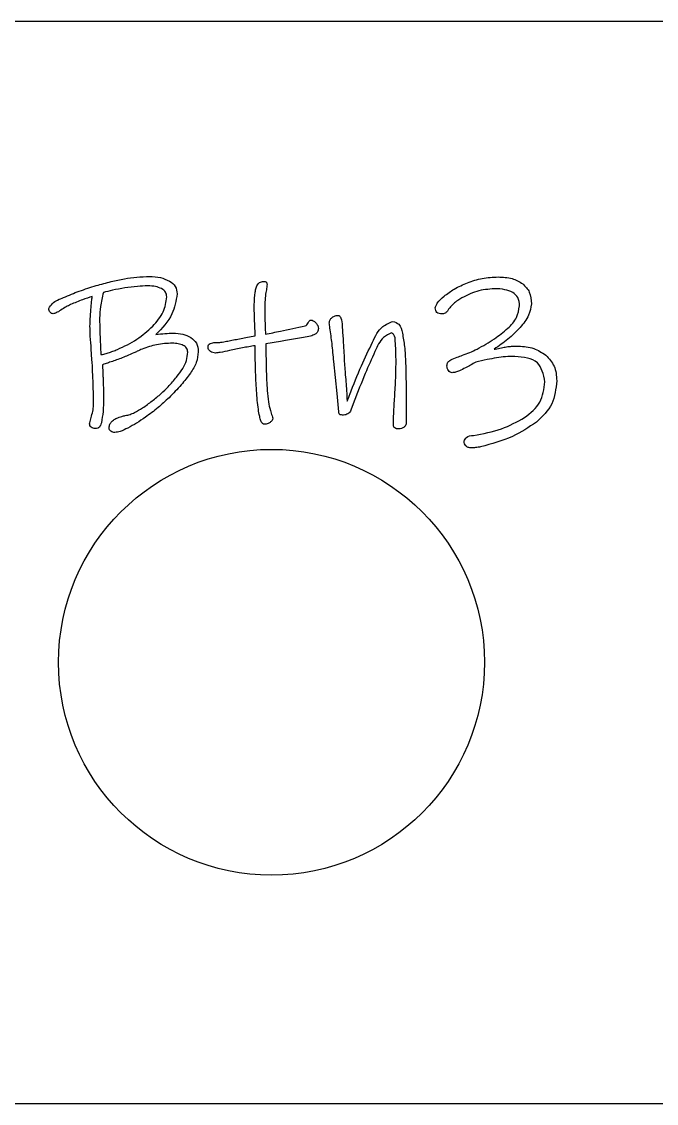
# Model space of a CAD drawing. Header units: millimetres. Extents: x 118.4 to 194.6, y 17.3 to 47.8.
# Drawn here: x 152.71 to 170.59, y 17.28 to 47.76 of the extents above; entities that cross this region are included whole.
import ezdxf

# ---------------------------------------------------------------- set-up
doc = ezdxf.new("R2010")
doc.units = ezdxf.units.MM
doc.layers.get('0').update_dxf_attribs({"linetype": 'CONTINUOUS'})

msp = doc.modelspace()

# ---------------------------------------------------------------- linework, layer by layer
for p, q in [((159.572, 39.125), (159.579, 38.955)), ((160, 38.747), (159.591, 38.678)), ((154.692, 38.238), (154.673, 38.527)), ((166.025, 38.534), (166.05, 38.527)), ((161.597, 37.276), (161.503, 38.181)), ((161.799, 38.206), (161.824, 37.873)), ((154.987, 38.093), (155, 37.854)), ((161.648, 36.76), (161.597, 37.276)), ((162.082, 37.062), (161.987, 36.81))]:
    msp.add_line(p, q)
msp.add_lwpolyline([(194.613, 17.277), (194.613, 47.759), (118.413, 47.759), (118.413, 31.906, -5.264309), (118.413, 27.506), (118.413, 17.277)], format="xyb", close=True)
msp.add_circle((159.75, 29.706), 6)
for points, knots in [([(155.604, 40.515), (155.72, 40.533), (155.956, 40.57), (156.194, 40.575), (156.314, 40.578)], [0, 0, 0, 0, 0.03537876, 0.07141936, 0.07141936, 0.07141936, 0.07141936]), ([(156.314, 40.578), (156.418, 40.574), (156.612, 40.567), (156.789, 40.486), (156.871, 40.449)], [0, 0, 0, 0, 0.03075117, 0.05762943, 0.05762943, 0.05762943, 0.05762943]), ([(165.267, 40.401), (165.406, 40.449), (165.686, 40.546), (165.982, 40.559), (166.132, 40.565)], [0, 0, 0, 0, 0.04366043, 0.08842294, 0.08842294, 0.08842294, 0.08842294]), ([(166.132, 40.565), (166.268, 40.56), (166.516, 40.552), (166.73, 40.429), (166.827, 40.373)], [0, 0, 0, 0, 0.03998981, 0.07307698, 0.07307698, 0.07307698, 0.07307698]), ([(153.893, 39.986), (154.039, 40.048), (154.339, 40.175), (154.651, 40.271), (154.811, 40.32)], [0, 0, 0, 0, 0.04747516, 0.09774465, 0.09774465, 0.09774465, 0.09774465]), ([(154.811, 40.32), (154.951, 40.36), (155.213, 40.435), (155.48, 40.489), (155.604, 40.515)], [0, 0, 0, 0, 0.04367363, 0.08163711, 0.08163711, 0.08163711, 0.08163711]), ([(155.616, 40.254), (155.5, 40.235), (155.297, 40.203), (155.098, 40.148), (155.013, 40.125)], [0, 0, 0, 0, 0.03514433, 0.06178228, 0.06178228, 0.06178228, 0.06178228]), ([(156.264, 40.313), (156.167, 40.31), (155.95, 40.302), (155.735, 40.271), (155.616, 40.254)], [0, 0, 0, 0, 0.02912638, 0.06509841, 0.06509841, 0.06509841, 0.06509841]), ([(156.654, 40.235), (156.598, 40.258), (156.473, 40.309), (156.339, 40.312), (156.264, 40.313)], [0, 0, 0, 0, 0.01797565, 0.04007581, 0.04007581, 0.04007581, 0.04007581]), ([(156.871, 40.449), (156.936, 40.403), (157.062, 40.313), (157.084, 40.161), (157.094, 40.087)], [0, 0, 0, 0, 0.02280935, 0.04422564, 0.04422564, 0.04422564, 0.04422564]), ([(159.28, 40.071), (159.286, 40.114), (159.298, 40.197), (159.326, 40.276), (159.34, 40.313)], [0, 0, 0, 0, 0.01301572, 0.02499896, 0.02499896, 0.02499896, 0.02499896]), ([(159.34, 40.313), (159.36, 40.35), (159.402, 40.424), (159.486, 40.434), (159.528, 40.439)], [0, 0, 0, 0, 0.01188747, 0.02394011, 0.02394011, 0.02394011, 0.02394011]), ([(159.528, 40.439), (159.544, 40.439), (159.571, 40.439), (159.595, 40.426), (159.604, 40.42)], [0, 0, 0, 0, 0.00474052, 0.007904721, 0.007904721, 0.007904721, 0.007904721]), ([(159.623, 40.351), (159.62, 40.326), (159.613, 40.253), (159.6, 40.18), (159.591, 40.131)], [0, 0, 0, 0, 0.00743163, 0.02224324, 0.02224324, 0.02224324, 0.02224324]), ([(159.604, 40.42), (159.609, 40.412), (159.622, 40.391), (159.623, 40.366), (159.623, 40.351)], [0, 0, 0, 0, 0.003024436, 0.007295873, 0.007295873, 0.007295873, 0.007295873]), ([(164.61, 40.021), (164.704, 40.093), (164.907, 40.247), (165.142, 40.348), (165.267, 40.401)], [0, 0, 0, 0, 0.03544213, 0.076195, 0.076195, 0.076195, 0.076195]), ([(166.827, 40.373), (166.899, 40.299), (167.052, 40.143), (167.067, 39.925), (167.075, 39.81)], [0, 0, 0, 0, 0.03011835, 0.06333001, 0.06333001, 0.06333001, 0.06333001]), ([(153.472, 39.678), (153.504, 39.727), (153.605, 39.876), (153.777, 39.942), (153.893, 39.986)], [0, 0, 0, 0, 0.01726555, 0.05321722, 0.05321722, 0.05321722, 0.05321722]), ([(154.698, 40.012), (154.607, 39.984), (154.399, 39.92), (154.2, 39.834), (154.088, 39.785)], [0, 0, 0, 0, 0.02859086, 0.06511794, 0.06511794, 0.06511794, 0.06511794]), ([(154.66, 39.644), (154.667, 39.721), (154.678, 39.844), (154.693, 39.966), (154.698, 40.012)], [0, 0, 0, 0, 0.02329606, 0.03698724, 0.03698724, 0.03698724, 0.03698724]), ([(155.013, 40.125), (154.981, 39.994), (154.925, 39.758), (154.912, 39.516), (154.906, 39.408)], [0, 0, 0, 0, 0.04011776, 0.07261782, 0.07261782, 0.07261782, 0.07261782]), ([(156.402, 39.175), (156.518, 39.304), (156.732, 39.543), (156.778, 39.859), (156.799, 40.005)], [0, 0, 0, 0, 0.05054022, 0.09382722, 0.09382722, 0.09382722, 0.09382722]), ([(157.094, 40.087), (157.059, 39.892), (156.98, 39.45), (156.666, 39.124), (156.491, 38.942)], [0, 0, 0, 0, 0.058278, 0.1320005, 0.1320005, 0.1320005, 0.1320005]), ([(156.799, 40.005), (156.792, 40.053), (156.778, 40.151), (156.696, 40.206), (156.654, 40.235)], [0, 0, 0, 0, 0.01376953, 0.02830251, 0.02830251, 0.02830251, 0.02830251]), ([(159.264, 39.691), (159.264, 39.763), (159.265, 39.89), (159.275, 40.017), (159.28, 40.071)], [0, 0, 0, 0, 0.02178025, 0.03809651, 0.03809651, 0.03809651, 0.03809651]), ([(159.591, 40.131), (159.582, 40.06), (159.561, 39.9), (159.56, 39.738), (159.56, 39.647)], [0, 0, 0, 0, 0.02135703, 0.04856966, 0.04856966, 0.04856966, 0.04856966]), ([(164.358, 39.691), (164.377, 39.739), (164.427, 39.872), (164.539, 39.963), (164.61, 40.021)], [0, 0, 0, 0, 0.01527036, 0.04212096, 0.04212096, 0.04212096, 0.04212096]), ([(165.057, 39.942), (165.015, 39.915), (164.934, 39.862), (164.864, 39.795), (164.83, 39.763)], [0, 0, 0, 0, 0.01496127, 0.02893314, 0.02893314, 0.02893314, 0.02893314]), ([(166.031, 40.232), (165.862, 40.219), (165.516, 40.192), (165.212, 40.027), (165.057, 39.942)], [0, 0, 0, 0, 0.0503648, 0.1027148, 0.1027148, 0.1027148, 0.1027148]), ([(166.55, 40.128), (166.477, 40.158), (166.311, 40.226), (166.132, 40.23), (166.031, 40.232)], [0, 0, 0, 0, 0.02357056, 0.05332219, 0.05332219, 0.05332219, 0.05332219]), ([(166.736, 39.747), (166.731, 39.831), (166.722, 39.985), (166.604, 40.083), (166.55, 40.128)], [0, 0, 0, 0, 0.02380532, 0.04404774, 0.04404774, 0.04404774, 0.04404774]), ([(153.509, 39.571), (153.498, 39.587), (153.476, 39.619), (153.473, 39.658), (153.472, 39.678)], [0, 0, 0, 0, 0.00563629, 0.01152991, 0.01152991, 0.01152991, 0.01152991]), ([(153.811, 39.628), (153.769, 39.599), (153.702, 39.555), (153.625, 39.535), (153.597, 39.527)], [0, 0, 0, 0, 0.01521181, 0.02376619, 0.02376619, 0.02376619, 0.02376619]), ([(154.088, 39.785), (154.047, 39.765), (153.951, 39.72), (153.862, 39.661), (153.811, 39.628)], [0, 0, 0, 0, 0.01371174, 0.03186172, 0.03186172, 0.03186172, 0.03186172]), ([(154.635, 39.181), (154.637, 39.25), (154.64, 39.405), (154.653, 39.558), (154.66, 39.644)], [0, 0, 0, 0, 0.02068567, 0.04630558, 0.04630558, 0.04630558, 0.04630558]), ([(159.277, 39.251), (159.273, 39.335), (159.267, 39.482), (159.265, 39.629), (159.264, 39.691)], [0, 0, 0, 0, 0.02548915, 0.04404528, 0.04404528, 0.04404528, 0.04404528]), ([(159.56, 39.647), (159.56, 39.564), (159.562, 39.39), (159.569, 39.216), (159.572, 39.125)], [0, 0, 0, 0, 0.02468756, 0.05221944, 0.05221944, 0.05221944, 0.05221944]), ([(164.553, 39.521), (164.497, 39.526), (164.389, 39.537), (164.368, 39.641), (164.358, 39.691)], [0, 0, 0, 0, 0.01522636, 0.02886307, 0.02886307, 0.02886307, 0.02886307]), ([(164.83, 39.763), (164.803, 39.734), (164.755, 39.685), (164.719, 39.627), (164.704, 39.603)], [0, 0, 0, 0, 0.01186273, 0.02043191, 0.02043191, 0.02043191, 0.02043191]), ([(166.409, 39.118), (166.504, 39.215), (166.679, 39.391), (166.718, 39.636), (166.736, 39.747)], [0, 0, 0, 0, 0.03938741, 0.07248852, 0.07248852, 0.07248852, 0.07248852]), ([(167.075, 39.81), (167.056, 39.699), (167.013, 39.447), (166.846, 39.251), (166.752, 39.14)], [0, 0, 0, 0, 0.033158, 0.07562031, 0.07562031, 0.07562031, 0.07562031]), ([(153.597, 39.527), (153.581, 39.529), (153.547, 39.534), (153.522, 39.558), (153.509, 39.571)], [0, 0, 0, 0, 0.00484369, 0.01009865, 0.01009865, 0.01009865, 0.01009865]), ([(154.906, 39.408), (154.908, 39.254), (154.913, 38.91), (154.932, 38.566), (154.943, 38.376)], [0, 0, 0, 0, 0.046236, 0.1032246, 0.1032246, 0.1032246, 0.1032246]), ([(160.783, 39.276), (160.792, 39.297), (160.807, 39.332), (160.842, 39.346), (160.855, 39.351)], [0, 0, 0, 0, 0.00667498, 0.01082379, 0.01082379, 0.01082379, 0.01082379]), ([(160.855, 39.351), (160.88, 39.347), (160.935, 39.336), (160.975, 39.295), (160.997, 39.273)], [0, 0, 0, 0, 0.00726767, 0.0165384, 0.0165384, 0.0165384, 0.0165384]), ([(161.377, 39.269), (161.381, 39.3), (161.389, 39.361), (161.435, 39.402), (161.459, 39.423)], [0, 0, 0, 0, 0.00880959, 0.01799558, 0.01799558, 0.01799558, 0.01799558]), ([(161.459, 39.423), (161.488, 39.441), (161.546, 39.476), (161.613, 39.481), (161.648, 39.483)], [0, 0, 0, 0, 0.00987974, 0.02005287, 0.02005287, 0.02005287, 0.02005287]), ([(161.648, 39.483), (161.668, 39.459), (161.737, 39.374), (161.738, 39.262), (161.739, 39.181)], [0, 0, 0, 0, 0.00929439, 0.03223541, 0.03223541, 0.03223541, 0.03223541]), ([(164.704, 39.603), (164.684, 39.579), (164.644, 39.532), (164.583, 39.525), (164.553, 39.521)], [0, 0, 0, 0, 0.00901182, 0.01774496, 0.01774496, 0.01774496, 0.01774496]), ([(154.673, 38.527), (154.662, 38.651), (154.643, 38.869), (154.637, 39.087), (154.635, 39.181)], [0, 0, 0, 0, 0.03721471, 0.06553229, 0.06553229, 0.06553229, 0.06553229]), ([(155.409, 38.521), (155.597, 38.609), (155.961, 38.778), (156.259, 39.046), (156.402, 39.175)], [0, 0, 0, 0, 0.0618946, 0.1195542, 0.1195542, 0.1195542, 0.1195542]), ([(159.289, 38.905), (159.289, 38.955), (159.287, 39.071), (159.28, 39.186), (159.277, 39.251)], [0, 0, 0, 0, 0.01525485, 0.03461747, 0.03461747, 0.03461747, 0.03461747]), ([(159.579, 38.955), (159.719, 38.981), (160.094, 39.05), (160.466, 39.135), (160.698, 39.188)], [0, 0, 0, 0, 0.0428945, 0.1143525, 0.1143525, 0.1143525, 0.1143525]), ([(160.698, 39.188), (160.715, 39.196), (160.753, 39.215), (160.772, 39.254), (160.783, 39.276)], [0, 0, 0, 0, 0.00543365, 0.01254266, 0.01254266, 0.01254266, 0.01254266]), ([(161.069, 39.112), (161.065, 39.079), (161.058, 39.011), (161.005, 38.97), (160.978, 38.949)], [0, 0, 0, 0, 0.00970553, 0.01943392, 0.01943392, 0.01943392, 0.01943392]), ([(160.997, 39.273), (161.018, 39.247), (161.057, 39.2), (161.065, 39.14), (161.069, 39.112)], [0, 0, 0, 0, 0.00961629, 0.01791321, 0.01791321, 0.01791321, 0.01791321]), ([(161.396, 39.125), (161.391, 39.152), (161.381, 39.2), (161.379, 39.249), (161.377, 39.269)], [0, 0, 0, 0, 0.00845262, 0.01460283, 0.01460283, 0.01460283, 0.01460283]), ([(161.503, 38.181), (161.489, 38.35), (161.461, 38.666), (161.417, 38.979), (161.396, 39.125)], [0, 0, 0, 0, 0.05086302, 0.09495917, 0.09495917, 0.09495917, 0.09495917]), ([(161.739, 39.181), (161.749, 39.05), (161.775, 38.725), (161.79, 38.4), (161.799, 38.206)], [0, 0, 0, 0, 0.03957248, 0.0976723, 0.0976723, 0.0976723, 0.0976723]), ([(162.594, 38.725), (162.674, 38.893), (162.801, 39.161), (163.069, 39.272), (163.17, 39.313)], [0, 0, 0, 0, 0.05296258, 0.08478521, 0.08478521, 0.08478521, 0.08478521]), ([(163.17, 39.313), (163.231, 39.292), (163.381, 39.239), (163.416, 39.078), (163.437, 38.983)], [0, 0, 0, 0, 0.0183878, 0.0452081, 0.0452081, 0.0452081, 0.0452081]), ([(165.541, 38.534), (165.707, 38.624), (166.015, 38.792), (166.285, 39.015), (166.409, 39.118)], [0, 0, 0, 0, 0.0566013, 0.1048809, 0.1048809, 0.1048809, 0.1048809]), ([(166.752, 39.14), (166.641, 39.025), (166.421, 38.796), (166.156, 38.621), (166.025, 38.534)], [0, 0, 0, 0, 0.04781391, 0.09491623, 0.09491623, 0.09491623, 0.09491623]), ([(156.491, 38.942), (156.576, 38.953), (156.739, 38.974), (156.903, 38.978), (156.981, 38.98)], [0, 0, 0, 0, 0.02594101, 0.04923055, 0.04923055, 0.04923055, 0.04923055]), ([(156.981, 38.98), (157.072, 38.976), (157.246, 38.969), (157.403, 38.895), (157.478, 38.861)], [0, 0, 0, 0, 0.02705222, 0.05154928, 0.05154928, 0.05154928, 0.05154928]), ([(157.478, 38.861), (157.538, 38.812), (157.666, 38.709), (157.679, 38.544), (157.686, 38.458)], [0, 0, 0, 0, 0.02234976, 0.04711327, 0.04711327, 0.04711327, 0.04711327]), ([(158.019, 38.691), (158.044, 38.698), (158.105, 38.716), (158.169, 38.716), (158.208, 38.716)], [0, 0, 0, 0, 0.00777948, 0.01911765, 0.01911765, 0.01911765, 0.01911765]), ([(158.208, 38.716), (158.246, 38.718), (158.339, 38.723), (158.431, 38.741), (158.484, 38.751)], [0, 0, 0, 0, 0.01166731, 0.02791355, 0.02791355, 0.02791355, 0.02791355]), ([(158.484, 38.751), (158.534, 38.76), (158.612, 38.774), (158.689, 38.792), (158.717, 38.798)], [0, 0, 0, 0, 0.01521773, 0.02374496, 0.02374496, 0.02374496, 0.02374496]), ([(158.717, 38.798), (158.835, 38.821), (159.025, 38.858), (159.216, 38.892), (159.289, 38.905)], [0, 0, 0, 0, 0.03601758, 0.05822361, 0.05822361, 0.05822361, 0.05822361]), ([(160.648, 38.861), (160.497, 38.834), (160.281, 38.797), (160.065, 38.759), (160, 38.747)], [0, 0, 0, 0, 0.04580548, 0.06576165, 0.06576165, 0.06576165, 0.06576165]), ([(160.978, 38.949), (160.936, 38.93), (160.83, 38.884), (160.716, 38.869), (160.648, 38.861)], [0, 0, 0, 0, 0.01376685, 0.03432065, 0.03432065, 0.03432065, 0.03432065]), ([(161.956, 37.257), (162.062, 37.528), (162.257, 38.025), (162.489, 38.506), (162.594, 38.725)], [0, 0, 0, 0, 0.0872001, 0.1601792, 0.1601792, 0.1601792, 0.1601792]), ([(163.132, 38.993), (163.052, 38.954), (162.829, 38.845), (162.728, 38.611), (162.663, 38.461)], [0, 0, 0, 0, 0.02604868, 0.07280859, 0.07280859, 0.07280859, 0.07280859]), ([(163.236, 38.757), (163.235, 38.822), (163.233, 38.92), (163.157, 38.975), (163.132, 38.993)], [0, 0, 0, 0, 0.01807047, 0.02698226, 0.02698226, 0.02698226, 0.02698226]), ([(163.258, 38.15), (163.257, 38.262), (163.257, 38.465), (163.242, 38.667), (163.236, 38.757)], [0, 0, 0, 0, 0.03373091, 0.06074678, 0.06074678, 0.06074678, 0.06074678]), ([(163.437, 38.983), (163.459, 38.858), (163.509, 38.578), (163.521, 38.294), (163.528, 38.137)], [0, 0, 0, 0, 0.03811605, 0.08516058, 0.08516058, 0.08516058, 0.08516058]), ([(154.943, 38.376), (154.971, 38.381), (155.04, 38.393), (155.107, 38.414), (155.148, 38.427)], [0, 0, 0, 0, 0.00840312, 0.02107013, 0.02107013, 0.02107013, 0.02107013]), ([(155.148, 38.427), (155.193, 38.441), (155.281, 38.47), (155.367, 38.504), (155.409, 38.521)], [0, 0, 0, 0, 0.01434462, 0.02776133, 0.02776133, 0.02776133, 0.02776133]), ([(155.874, 38.427), (155.806, 38.396), (155.683, 38.342), (155.558, 38.292), (155.503, 38.269)], [0, 0, 0, 0, 0.02246282, 0.04030303, 0.04030303, 0.04030303, 0.04030303]), ([(156.107, 38.534), (156.059, 38.512), (155.981, 38.478), (155.904, 38.441), (155.874, 38.427)], [0, 0, 0, 0, 0.01569335, 0.02561024, 0.02561024, 0.02561024, 0.02561024]), ([(156.956, 38.697), (156.806, 38.691), (156.515, 38.679), (156.24, 38.581), (156.107, 38.534)], [0, 0, 0, 0, 0.04468423, 0.08691315, 0.08691315, 0.08691315, 0.08691315]), ([(157.264, 38.637), (157.218, 38.655), (157.119, 38.692), (157.013, 38.695), (156.956, 38.697)], [0, 0, 0, 0, 0.01469372, 0.03158378, 0.03158378, 0.03158378, 0.03158378]), ([(157.248, 37.983), (157.29, 38.057), (157.37, 38.201), (157.383, 38.366), (157.39, 38.445)], [0, 0, 0, 0, 0.02507678, 0.04884779, 0.04884779, 0.04884779, 0.04884779]), ([(157.39, 38.445), (157.384, 38.487), (157.373, 38.57), (157.301, 38.615), (157.264, 38.637)], [0, 0, 0, 0, 0.01182517, 0.02405526, 0.02405526, 0.02405526, 0.02405526]), ([(157.686, 38.458), (157.674, 38.355), (157.651, 38.135), (157.53, 37.949), (157.465, 37.851)], [0, 0, 0, 0, 0.03076352, 0.06537872, 0.06537872, 0.06537872, 0.06537872]), ([(157.962, 38.584), (157.964, 38.608), (157.966, 38.653), (158.002, 38.679), (158.019, 38.691)], [0, 0, 0, 0, 0.00690752, 0.01269316, 0.01269316, 0.01269316, 0.01269316]), ([(158.028, 38.464), (158.009, 38.48), (157.971, 38.511), (157.965, 38.56), (157.962, 38.584)], [0, 0, 0, 0, 0.00717308, 0.01413274, 0.01413274, 0.01413274, 0.01413274]), ([(158.17, 38.42), (158.145, 38.422), (158.094, 38.426), (158.051, 38.452), (158.028, 38.464)], [0, 0, 0, 0, 0.0073937, 0.01498862, 0.01498862, 0.01498862, 0.01498862]), ([(158.566, 38.49), (158.478, 38.47), (158.347, 38.442), (158.213, 38.426), (158.17, 38.42)], [0, 0, 0, 0, 0.02707417, 0.0402386, 0.0402386, 0.0402386, 0.0402386]), ([(159.289, 38.628), (159.17, 38.608), (158.928, 38.567), (158.688, 38.516), (158.566, 38.49)], [0, 0, 0, 0, 0.03624169, 0.07364625, 0.07364625, 0.07364625, 0.07364625]), ([(159.299, 37.964), (159.296, 38.077), (159.291, 38.298), (159.29, 38.519), (159.289, 38.628)], [0, 0, 0, 0, 0.03373385, 0.06636046, 0.06636046, 0.06636046, 0.06636046]), ([(159.591, 38.678), (159.592, 38.567), (159.592, 38.338), (159.598, 38.11), (159.601, 37.993)], [0, 0, 0, 0, 0.0334914, 0.06856145, 0.06856145, 0.06856145, 0.06856145]), ([(162.663, 38.461), (162.571, 38.257), (162.362, 37.797), (162.182, 37.324), (162.082, 37.062)], [0, 0, 0, 0, 0.0673305, 0.1515807, 0.1515807, 0.1515807, 0.1515807]), ([(165.126, 38.357), (165.195, 38.382), (165.337, 38.433), (165.472, 38.5), (165.541, 38.534)], [0, 0, 0, 0, 0.02219375, 0.04512395, 0.04512395, 0.04512395, 0.04512395]), ([(166.05, 38.527), (166.11, 38.542), (166.217, 38.568), (166.324, 38.588), (166.371, 38.596)], [0, 0, 0, 0, 0.01857333, 0.03282007, 0.03282007, 0.03282007, 0.03282007]), ([(166.371, 38.596), (166.419, 38.602), (166.532, 38.615), (166.646, 38.615), (166.711, 38.615)], [0, 0, 0, 0, 0.0145345, 0.03403701, 0.03403701, 0.03403701, 0.03403701]), ([(166.711, 38.615), (166.857, 38.606), (167.137, 38.59), (167.37, 38.433), (167.481, 38.357)], [0, 0, 0, 0, 0.04301727, 0.08257906, 0.08257906, 0.08257906, 0.08257906]), ([(154.736, 36.986), (154.733, 37.172), (154.728, 37.59), (154.705, 38.007), (154.692, 38.238)], [0, 0, 0, 0, 0.0558285, 0.1252467, 0.1252467, 0.1252467, 0.1252467]), ([(155.189, 38.159), (155.147, 38.146), (155.079, 38.125), (155.013, 38.102), (154.987, 38.093)], [0, 0, 0, 0, 0.01320216, 0.02118278, 0.02118278, 0.02118278, 0.02118278]), ([(155.503, 38.269), (155.45, 38.249), (155.346, 38.21), (155.24, 38.176), (155.189, 38.159)], [0, 0, 0, 0, 0.01708727, 0.0333213, 0.0333213, 0.0333213, 0.0333213]), ([(163.22, 37.188), (163.231, 37.364), (163.251, 37.685), (163.256, 38.006), (163.258, 38.15)], [0, 0, 0, 0, 0.05306296, 0.09631228, 0.09631228, 0.09631228, 0.09631228]), ([(163.528, 38.137), (163.534, 37.903), (163.547, 37.345), (163.547, 36.787), (163.547, 36.464)], [0, 0, 0, 0, 0.0704544, 0.1673109, 0.1673109, 0.1673109, 0.1673109]), ([(164.692, 38.062), (164.696, 38.097), (164.706, 38.168), (164.768, 38.206), (164.799, 38.225)], [0, 0, 0, 0, 0.01010823, 0.02049639, 0.02049639, 0.02049639, 0.02049639]), ([(164.799, 38.225), (164.858, 38.252), (164.966, 38.3), (165.076, 38.34), (165.126, 38.357)], [0, 0, 0, 0, 0.01951007, 0.03528128, 0.03528128, 0.03528128, 0.03528128]), ([(165.503, 38.162), (165.408, 38.108), (165.257, 38.023), (165.101, 37.946), (165.044, 37.917)], [0, 0, 0, 0, 0.032865, 0.05206156, 0.05206156, 0.05206156, 0.05206156]), ([(166.091, 38.285), (166.002, 38.269), (165.805, 38.233), (165.61, 38.187), (165.503, 38.162)], [0, 0, 0, 0, 0.02729094, 0.06007782, 0.06007782, 0.06007782, 0.06007782]), ([(166.604, 38.326), (166.516, 38.324), (166.344, 38.321), (166.174, 38.297), (166.091, 38.285)], [0, 0, 0, 0, 0.02635637, 0.05146557, 0.05146557, 0.05146557, 0.05146557]), ([(167.453, 37.609), (167.409, 37.818), (167.314, 38.266), (166.851, 38.305), (166.604, 38.326)], [0, 0, 0, 0, 0.0578114, 0.1239653, 0.1239653, 0.1239653, 0.1239653]), ([(167.481, 38.357), (167.57, 38.26), (167.755, 38.058), (167.776, 37.783), (167.786, 37.64)], [0, 0, 0, 0, 0.03838104, 0.07996672, 0.07996672, 0.07996672, 0.07996672]), ([(155, 37.854), (155.001, 37.813), (155.002, 37.713), (155.007, 37.612), (155.009, 37.552)], [0, 0, 0, 0, 0.0122664, 0.03020491, 0.03020491, 0.03020491, 0.03020491]), ([(156.836, 37.471), (156.918, 37.56), (157.067, 37.722), (157.192, 37.902), (157.248, 37.983)], [0, 0, 0, 0, 0.0362163, 0.0658272, 0.0658272, 0.0658272, 0.0658272]), ([(157.465, 37.851), (157.38, 37.741), (157.193, 37.5), (156.979, 37.281), (156.862, 37.162)], [0, 0, 0, 0, 0.04165872, 0.09165681, 0.09165681, 0.09165681, 0.09165681]), ([(159.327, 37.364), (159.321, 37.457), (159.308, 37.657), (159.302, 37.857), (159.299, 37.964)], [0, 0, 0, 0, 0.02795762, 0.06013332, 0.06013332, 0.06013332, 0.06013332]), ([(159.601, 37.993), (159.604, 37.88), (159.61, 37.671), (159.623, 37.461), (159.629, 37.364)], [0, 0, 0, 0, 0.03366846, 0.06296031, 0.06296031, 0.06296031, 0.06296031]), ([(161.824, 37.873), (161.838, 37.7), (161.859, 37.432), (161.875, 37.164), (161.88, 37.068)], [0, 0, 0, 0, 0.05203548, 0.08070407, 0.08070407, 0.08070407, 0.08070407]), ([(164.736, 37.927), (164.723, 37.947), (164.697, 37.989), (164.694, 38.037), (164.692, 38.062)], [0, 0, 0, 0, 0.00717308, 0.01441133, 0.01441133, 0.01441133, 0.01441133]), ([(164.836, 37.867), (164.818, 37.87), (164.777, 37.877), (164.75, 37.909), (164.736, 37.927)], [0, 0, 0, 0, 0.00555069, 0.01205689, 0.01205689, 0.01205689, 0.01205689]), ([(165.044, 37.917), (165.008, 37.903), (164.942, 37.875), (164.87, 37.869), (164.836, 37.867)], [0, 0, 0, 0, 0.01148655, 0.02147179, 0.02147179, 0.02147179, 0.02147179]), ([(155.009, 37.552), (155.012, 37.485), (155.017, 37.355), (155.018, 37.225), (155.019, 37.162)], [0, 0, 0, 0, 0.02013821, 0.03900759, 0.03900759, 0.03900759, 0.03900759]), ([(166.877, 36.6), (167.045, 36.733), (167.373, 36.993), (167.427, 37.407), (167.453, 37.609)], [0, 0, 0, 0, 0.0615964, 0.120381, 0.120381, 0.120381, 0.120381]), ([(167.786, 37.64), (167.762, 37.414), (167.713, 36.956), (167.383, 36.635), (167.217, 36.474)], [0, 0, 0, 0, 0.0662475, 0.1334988, 0.1334988, 0.1334988, 0.1334988]), ([(156.387, 37.071), (156.474, 37.14), (156.631, 37.265), (156.773, 37.407), (156.836, 37.471)], [0, 0, 0, 0, 0.033167, 0.06018746, 0.06018746, 0.06018746, 0.06018746]), ([(159.38, 36.835), (159.369, 36.919), (159.346, 37.095), (159.334, 37.271), (159.327, 37.364)], [0, 0, 0, 0, 0.02534342, 0.05311007, 0.05311007, 0.05311007, 0.05311007]), ([(159.629, 37.364), (159.637, 37.256), (159.651, 37.067), (159.697, 36.883), (159.717, 36.804)], [0, 0, 0, 0, 0.03241778, 0.05675433, 0.05675433, 0.05675433, 0.05675433]), ([(161.915, 37.153), (161.921, 37.17), (161.933, 37.205), (161.948, 37.239), (161.956, 37.257)], [0, 0, 0, 0, 0.00527259, 0.01115672, 0.01115672, 0.01115672, 0.01115672]), ([(154.679, 36.64), (154.696, 36.701), (154.726, 36.815), (154.733, 36.932), (154.736, 36.986)], [0, 0, 0, 0, 0.01887974, 0.03513639, 0.03513639, 0.03513639, 0.03513639]), ([(155.019, 37.162), (155.018, 37.031), (155.015, 36.794), (154.974, 36.562), (154.956, 36.458)], [0, 0, 0, 0, 0.03933962, 0.07082705, 0.07082705, 0.07082705, 0.07082705]), ([(155.887, 36.741), (155.965, 36.785), (156.14, 36.882), (156.299, 37.004), (156.387, 37.071)], [0, 0, 0, 0, 0.02688564, 0.0599877, 0.0599877, 0.0599877, 0.0599877]), ([(156.862, 37.162), (156.761, 37.067), (156.55, 36.868), (156.317, 36.698), (156.195, 36.609)], [0, 0, 0, 0, 0.04162956, 0.08672551, 0.08672551, 0.08672551, 0.08672551]), ([(161.88, 37.068), (161.887, 37.081), (161.9, 37.109), (161.91, 37.138), (161.915, 37.153)], [0, 0, 0, 0, 0.004398291, 0.00917387, 0.00917387, 0.00917387, 0.00917387]), ([(163.182, 36.389), (163.185, 36.498), (163.191, 36.765), (163.209, 37.031), (163.22, 37.188)], [0, 0, 0, 0, 0.03287513, 0.07997281, 0.07997281, 0.07997281, 0.07997281]), ([(154.623, 36.427), (154.627, 36.448), (154.643, 36.52), (154.664, 36.59), (154.679, 36.64)], [0, 0, 0, 0, 0.00644654, 0.02212651, 0.02212651, 0.02212651, 0.02212651]), ([(155.252, 36.493), (155.28, 36.516), (155.341, 36.566), (155.414, 36.594), (155.453, 36.609)], [0, 0, 0, 0, 0.01095927, 0.02337992, 0.02337992, 0.02337992, 0.02337992]), ([(155.453, 36.609), (155.478, 36.618), (155.536, 36.638), (155.595, 36.652), (155.629, 36.659)], [0, 0, 0, 0, 0.00795542, 0.01832801, 0.01832801, 0.01832801, 0.01832801]), ([(155.629, 36.659), (155.675, 36.669), (155.764, 36.687), (155.847, 36.723), (155.887, 36.741)], [0, 0, 0, 0, 0.01407212, 0.02712337, 0.02712337, 0.02712337, 0.02712337]), ([(156.195, 36.609), (156.113, 36.553), (155.953, 36.444), (155.784, 36.352), (155.701, 36.307)], [0, 0, 0, 0, 0.0298072, 0.05790054, 0.05790054, 0.05790054, 0.05790054]), ([(159.453, 36.508), (159.44, 36.55), (159.406, 36.657), (159.39, 36.768), (159.38, 36.835)], [0, 0, 0, 0, 0.01311009, 0.03354446, 0.03354446, 0.03354446, 0.03354446]), ([(159.786, 36.584), (159.782, 36.562), (159.771, 36.514), (159.73, 36.484), (159.708, 36.468)], [0, 0, 0, 0, 0.00636451, 0.01448369, 0.01448369, 0.01448369, 0.01448369]), ([(159.717, 36.804), (159.733, 36.753), (159.757, 36.68), (159.779, 36.606), (159.786, 36.584)], [0, 0, 0, 0, 0.0160115, 0.02307476, 0.02307476, 0.02307476, 0.02307476]), ([(161.679, 36.684), (161.672, 36.692), (161.652, 36.713), (161.649, 36.742), (161.648, 36.76)], [0, 0, 0, 0, 0.003241395, 0.008391842, 0.008391842, 0.008391842, 0.008391842]), ([(161.78, 36.672), (161.759, 36.672), (161.724, 36.671), (161.692, 36.681), (161.679, 36.684)], [0, 0, 0, 0, 0.00629716, 0.01018687, 0.01018687, 0.01018687, 0.01018687]), ([(161.902, 36.71), (161.883, 36.699), (161.845, 36.677), (161.801, 36.674), (161.78, 36.672)], [0, 0, 0, 0, 0.00668244, 0.01296437, 0.01296437, 0.01296437, 0.01296437]), ([(161.987, 36.81), (161.977, 36.79), (161.957, 36.75), (161.921, 36.723), (161.902, 36.71)], [0, 0, 0, 0, 0.00659297, 0.01333798, 0.01333798, 0.01333798, 0.01333798]), ([(165.44, 36.1), (165.709, 36.148), (166.215, 36.238), (166.666, 36.484), (166.877, 36.6)], [0, 0, 0, 0, 0.0812129, 0.1530484, 0.1530484, 0.1530484, 0.1530484]), ([(154.673, 36.332), (154.658, 36.345), (154.63, 36.371), (154.625, 36.408), (154.623, 36.427)], [0, 0, 0, 0, 0.00568, 0.01101899, 0.01101899, 0.01101899, 0.01101899]), ([(154.78, 36.295), (154.761, 36.296), (154.722, 36.3), (154.69, 36.321), (154.673, 36.332)], [0, 0, 0, 0, 0.00558343, 0.01149377, 0.01149377, 0.01149377, 0.01149377]), ([(154.899, 36.332), (154.885, 36.321), (154.85, 36.295), (154.806, 36.295), (154.78, 36.295)], [0, 0, 0, 0, 0.00536667, 0.01281658, 0.01281658, 0.01281658, 0.01281658]), ([(154.956, 36.458), (154.948, 36.432), (154.935, 36.388), (154.91, 36.349), (154.899, 36.332)], [0, 0, 0, 0, 0.0080065, 0.01385802, 0.01385802, 0.01385802, 0.01385802]), ([(155.176, 36.32), (155.179, 36.352), (155.186, 36.418), (155.23, 36.468), (155.252, 36.493)], [0, 0, 0, 0, 0.00954373, 0.019295, 0.019295, 0.019295, 0.019295]), ([(155.223, 36.216), (155.209, 36.229), (155.181, 36.258), (155.178, 36.298), (155.176, 36.32)], [0, 0, 0, 0, 0.00558675, 0.01175399, 0.01175399, 0.01175399, 0.01175399]), ([(155.701, 36.307), (155.632, 36.271), (155.515, 36.21), (155.386, 36.19), (155.333, 36.181)], [0, 0, 0, 0, 0.0233003, 0.03910376, 0.03910376, 0.03910376, 0.03910376]), ([(159.497, 36.436), (159.488, 36.445), (159.469, 36.467), (159.459, 36.493), (159.453, 36.508)], [0, 0, 0, 0, 0.003744786, 0.008527532, 0.008527532, 0.008527532, 0.008527532]), ([(159.56, 36.414), (159.548, 36.415), (159.525, 36.416), (159.506, 36.43), (159.497, 36.436)], [0, 0, 0, 0, 0.0035026, 0.006779078, 0.006779078, 0.006779078, 0.006779078]), ([(159.708, 36.468), (159.683, 36.452), (159.637, 36.423), (159.584, 36.417), (159.56, 36.414)], [0, 0, 0, 0, 0.00861563, 0.0158935, 0.0158935, 0.0158935, 0.0158935]), ([(163.226, 36.31), (163.214, 36.321), (163.188, 36.341), (163.184, 36.373), (163.182, 36.389)], [0, 0, 0, 0, 0.004725537, 0.009339852, 0.009339852, 0.009339852, 0.009339852]), ([(163.333, 36.282), (163.314, 36.283), (163.276, 36.285), (163.242, 36.302), (163.226, 36.31)], [0, 0, 0, 0, 0.00586046, 0.01117683, 0.01117683, 0.01117683, 0.01117683]), ([(163.484, 36.335), (163.462, 36.32), (163.417, 36.288), (163.361, 36.284), (163.333, 36.282)], [0, 0, 0, 0, 0.00799614, 0.01628073, 0.01628073, 0.01628073, 0.01628073]), ([(163.547, 36.464), (163.544, 36.44), (163.538, 36.39), (163.503, 36.354), (163.484, 36.335)], [0, 0, 0, 0, 0.00717136, 0.01472221, 0.01472221, 0.01472221, 0.01472221]), ([(167.217, 36.474), (166.996, 36.328), (166.511, 36.008), (165.948, 35.86), (165.641, 35.779)], [0, 0, 0, 0, 0.0788476, 0.1732203, 0.1732203, 0.1732203, 0.1732203]), ([(155.333, 36.181), (155.313, 36.183), (155.274, 36.185), (155.24, 36.206), (155.223, 36.216)], [0, 0, 0, 0, 0.00595929, 0.01169022, 0.01169022, 0.01169022, 0.01169022]), ([(165.176, 35.936), (165.195, 35.975), (165.245, 36.079), (165.365, 36.092), (165.44, 36.1)], [0, 0, 0, 0, 0.01230034, 0.03299309, 0.03299309, 0.03299309, 0.03299309]), ([(165.223, 35.804), (165.209, 35.824), (165.182, 35.863), (165.178, 35.912), (165.176, 35.936)], [0, 0, 0, 0, 0.00707941, 0.01425249, 0.01425249, 0.01425249, 0.01425249]), ([(165.384, 35.747), (165.35, 35.748), (165.29, 35.75), (165.244, 35.788), (165.223, 35.804)], [0, 0, 0, 0, 0.00977278, 0.01742607, 0.01742607, 0.01742607, 0.01742607]), ([(165.641, 35.779), (165.594, 35.77), (165.509, 35.753), (165.422, 35.749), (165.384, 35.747)], [0, 0, 0, 0, 0.01450118, 0.02600613, 0.02600613, 0.02600613, 0.02600613])]:
    msp.add_open_spline(points, degree=3, knots=knots)

doc.saveas('drawing.dxf')
